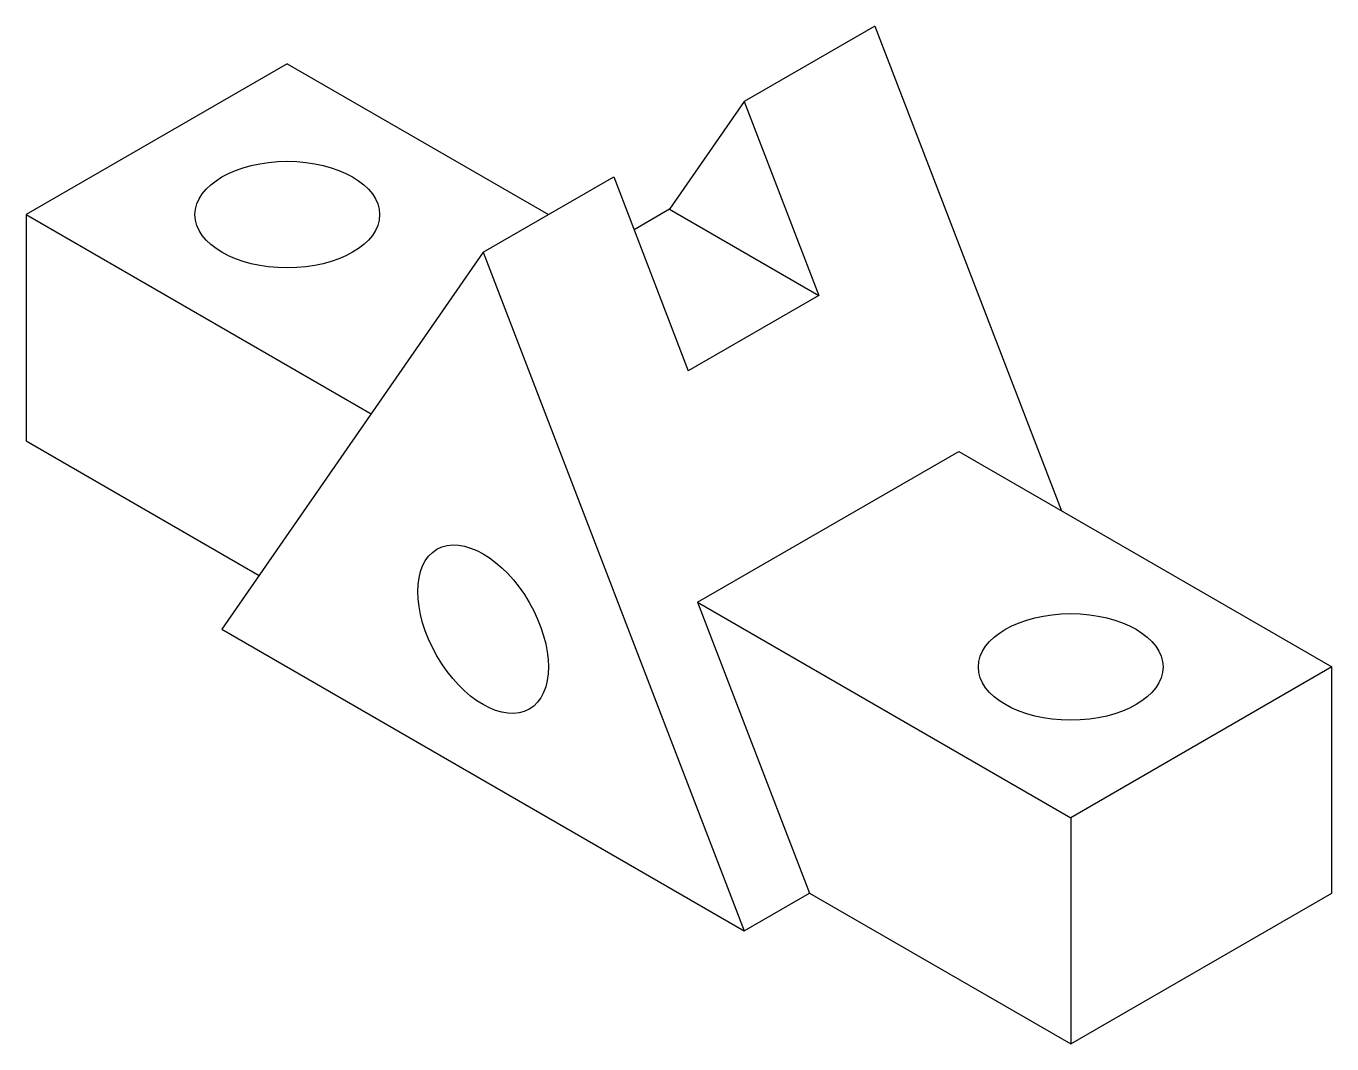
# Model space of a CAD drawing. Header units: inches. Extents: x 0 to 4.33, y -2 to 1.38.
import ezdxf

# ---------------------------------------------------------------- set-up
doc = ezdxf.new("R2010")
doc.units = ezdxf.units.IN

msp = doc.modelspace()

# ---------------------------------------------------------------- linework, layer by layer
for p, q in [((2.8146, 1.375), (2.3816, 1.125)), ((2.8146, 1.375), (3.4332, -0.2321)), ((0.866, 1.25), (0, 0.75)), ((0.866, 1.25), (1.7321, 0.75)), ((2.3816, 1.125), (2.1341, 0.7679)), ((2.3816, 1.125), (2.629, 0.4821)), ((1.5155, 0.625), (1.9486, 0.875)), ((1.9486, 0.875), (2.196, 0.2321)), ((0, 0.75), (0, 0)), ((0, 0.75), (1.1444, 0.0893)), ((2.1341, 0.7679), (2.016, 0.6997)), ((2.1341, 0.7679), (2.629, 0.4821)), ((1.5155, 0.625), (0.6495, -0.625)), ((1.5155, 0.625), (2.3816, -1.625)), ((2.629, 0.4821), (2.196, 0.2321)), ((0, 0), (0.7732, -0.4464)), ((2.2269, -0.5357), (3.0929, -0.0357)), ((3.0929, -0.0357), (4.3301, -0.75)), ((2.2269, -0.5357), (2.5981, -1.5)), ((2.2269, -0.5357), (3.4641, -1.25)), ((0.6495, -0.625), (2.3816, -1.625)), ((4.3301, -0.75), (3.4641, -1.25)), ((4.3301, -1.5), (4.3301, -0.75)), ((3.4641, -1.25), (3.4641, -2)), ((2.3816, -1.625), (2.5981, -1.5)), ((2.5981, -1.5), (3.4641, -2)), ((3.4641, -2), (4.3301, -1.5))]:
    msp.add_line(p, q)
for centre, major_axis in [((0.866, 0.75), (-0.3062, 0)), ((1.5155, -0.625), (0.1531, -0.2652)), ((3.4641, -0.75), (-0.3062, 0))]:
    msp.add_ellipse(centre, major_axis=major_axis, ratio=0.57735)

doc.saveas('drawing.dxf')
